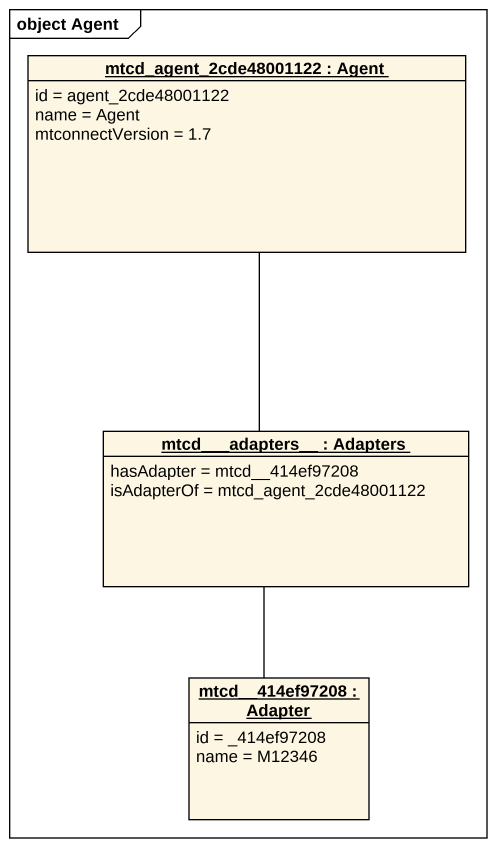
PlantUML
@startuml
mainframe object Agent
hide circle
hide empty members
object "mtcd_agent_2cde48001122 : Agent" as mtcd_agent_2cde48001122 {
  id = agent_2cde48001122
  name = Agent
  mtconnectVersion = 1.7
}
object "mtcd~___adapters~__ : Adapters" as mtcd_adapters {
  hasAdapter = mtcd__414ef97208
  isAdapterOf = mtcd_agent_2cde48001122
}
object "mtcd__414ef97208 : Adapter" as mtcd_414ef97208 {
  id = _414ef97208
  name = M12346
}
mtcd_agent_2cde48001122 -- mtcd_adapters
mtcd_adapters -- mtcd_414ef97208
@enduml
